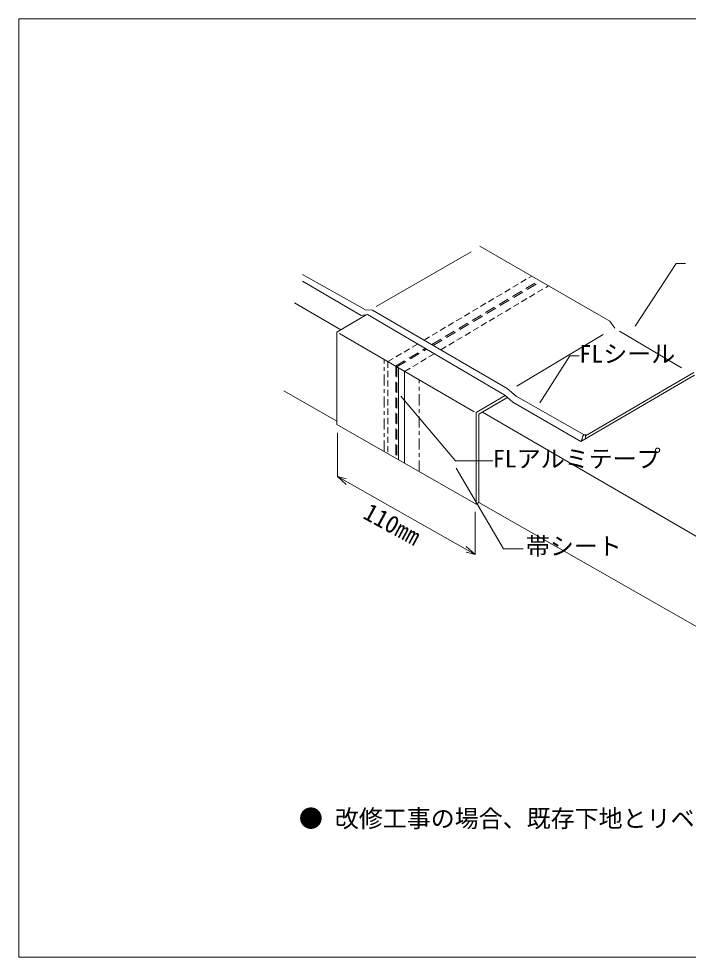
# Model space of a CAD drawing. Units: millimetres, scale not verified. Extents: x -1350 to 1350, y -943 to 920.
# Drawn here: x -1350 to -66, y -880 to 920 of the extents above; entities that cross this region are included whole.
import ezdxf
from ezdxf.enums import TextEntityAlignment as Align

# ---------------------------------------------------------------- set-up
doc = ezdxf.new("R2010")
doc.units = ezdxf.units.MM
doc.header["$LTSCALE"] = 10
for name, pattern in [('DASHED1', [1.8, 1.2, -0.6]), ('DASHED2', [3, 2, -1]), ('USER1', [4.23336, 2.11668, -0.70556, 0.70556, -0.70556])]:
    doc.linetypes.add(name, pattern=pattern)
for name, color, linetype, lineweight in [('0-0_寸法', 7, 'Continuous', 18), ('D-0', 7, 'Continuous', 18), ('E-0', 7, 'Continuous', 18), ('F-F', 7, 'Continuous', 9)]:
    doc.layers.add(name, color=color, linetype=linetype, lineweight=lineweight)
doc.styles.add('ＭＳ ゴシック', font='')
doc.styles.get('ＭＳ ゴシック').set_extended_font_data('MS Gothic')

# ---------------------------------------------------------------- blocks, each defined once
blk = doc.blocks.new('AIGNBL0102003A')
at = {"layer": '0-0_寸法'}
blk.add_lwpolyline([(2984.7, 794), (3023.9, 854.1), (3033, 854.1)], dxfattribs=at)
blk = doc.blocks.new('AIGNBL01020037')
at = {"layer": '0-0_寸法'}
blk.add_lwpolyline([(2893.3, 720.6), (2922, 765.6), (2931.1, 765.6)], dxfattribs=at)

msp = doc.modelspace()

# ---------------------------------------------------------------- linework, layer by layer
at = {"layer": 'D-0'}
for p, q in [((-664.87, 368.26), (-482.47, 472.66)), ((-805.67, 429.26), (-685.07, 361.66)), ((-805.67, 416.66), (-693.27, 350.86)), ((-821.37, 374.98), (-732.33, 323.27)), ((-683.82, 352.12), (-740.07, 318.66)), ((-734.87, 316.26), (-476.47, 166.26)), ((-395.07, 215.46), (-229.07, 314.66)), ((-197.67, 320.86), (-78.87, 250.26)), ((-622.07, 74.28), (-622.07, 251.06)), ((-610.27, 67.54), (-610.27, 243.46)), ((-55.07, 241.66), (-263.29, 120.15)), ((-841.86, 206.17), (-740.07, 148.02)), ((-467.47, 161.46), (-412.93, 193.52)), ((-414.27, 192.66), (-467.47, 161.46)), ((-396.27, 195.86), (-265.98, 121.69)), ((-460.66, 165.47), (24.53, -116.34)), ((-467.47, 161.46), (-467.47, -7.72)), ((-467.65, -7.62), (30.73, -292.34))]:
    msp.add_line(p, q, dxfattribs=at)
at = {"layer": 'D-0', "linetype": 'DASHED1', "lineweight": 9}
for p, q in [((-572.74, 303.68), (-366.23, 426.52)), ((-540.64, 285), (-334.02, 407.91)), ((-642.07, 262.43), (-585.33, 296.18)), ((-609.97, 243.76), (-553.37, 277.43)), ((-642.07, 262.43), (-642.07, 85.7)), ((-609.97, 243.76), (-609.97, 67.37))]:
    msp.add_line(p, q, dxfattribs=at)
at = {"layer": 'D-0', "linetype": 'DASHED2', "lineweight": 9}
for p, q in [((-557.91, 295.05), (-351.35, 417.92)), ((-555.47, 293.63), (-348.91, 416.51)), ((-627.22, 253.81), (-570.56, 287.52)), ((-624.79, 252.4), (-568.14, 286.1)), ((-627.07, 253.9), (-627.07, 77.14)), ((-624.97, 252.47), (-624.97, 75.93))]:
    msp.add_line(p, q, dxfattribs=at)
at = {"layer": 'D-0', "linetype": 'USER1'}
for p, q in [((-649.07, 89.7), (-649.07, 266.66)), ((-582.27, 51.54), (-582.27, 227.86))]:
    msp.add_line(p, q, dxfattribs=at)
at = {"layer": 'D-0', "lineweight": 9}
for p, q in [((-263.29, 120.15), (-263.29, 113.91)), ((-467.47, -7.51), (-473.07, -10.84))]:
    msp.add_line(p, q, dxfattribs=at)
at = {"layer": 'D-0'}
for points in [[(-465.47, 483.86), (-216.27, 339.86), (-206.87, 326.66)], [(-685.07, 361.66), (-671.67, 361.26), (-413.27, 210.86), (-396.27, 195.86)], [(-693.27, 350.86), (-681.27, 352.46), (-418.07, 198.06), (-402.67, 184.46)], [(-402.67, 184.46), (-271.79, 108.93), (-53.87, 236.66)], [(-417.27, 197.26), (-473.07, 165.12), (-473.07, -10.84)]]:
    msp.add_lwpolyline(points, dxfattribs=at)
at = {"layer": 'D-0', "lineweight": 9}
msp.add_lwpolyline([(-740.07, 318.66), (-740.07, 141.69), (-473.07, -10.84)], dxfattribs=at)
at = {"layer": 'D-0'}
for centre, radius, start, end in [((-281.7, 117.54), 12.63, 322.57332, 359.65451), ((-262.62, 116.03), 6.61, 130.96642, 167.4855), ((-263.95, 117.65), 4.52, 92.87669, 131.71763), ((-263.97, 119.39), 2.78, 36.81298, 94.14114)]:
    msp.add_arc(centre, radius, start, end, dxfattribs=at)
at = {"layer": 'E-0'}
for p, q in [((-512.67, 72.23), (-440.88, 72.23)), ((-511.12, 58.05), (-420.18, -96.63)), ((-420.18, -96.63), (-382.78, -96.63))]:
    msp.add_line(p, q, dxfattribs=at)
for points in [[(-738.82, 125.57), (-738.82, 42.17), (-475.02, -107.63), (-475.02, -25.63)], [(-721.82, 26.97), (-738.82, 42.17), (-721.82, 37.57)], [(-492.22, -92.43), (-475.02, -107.63), (-492.22, -103.03)]]:
    msp.add_lwpolyline(points, dxfattribs=at)
at = {"layer": 'F-F'}
for p, q in [((-1350, 920), (-1350, -880)), ((-512.67, 72.23), (-617.4, 195.87))]:
    msp.add_line(p, q, dxfattribs=at)
msp.add_lwpolyline([(-1350, 920), (1350, 920), (1350, -880), (-1350, -880)], dxfattribs=at)

# ---------------------------------------------------------------- block references
at = {"layer": 'E-0', "xscale": 2, "yscale": 2}
for name in ['AIGNBL0102003A', 'AIGNBL01020037']:
    msp.add_blockref(name, (-6137.19, -1257.73), dxfattribs=at)

# ---------------------------------------------------------------- texts
at = {"layer": 'E-0', "style": 'ＭＳ ゴシック'}
for s, p in [('FLシール', (-274.99, 250.47)), ('FLアルミテープ', (-440.88, 49.23)), ('帯シート', (-377.5, -118.45)), ('● 改修工事の場合、既存下地とリベットルーフとの間に絶縁シートが必要です。', (-812.8, -640.84))]:
    msp.add_text(s, height=33.72, dxfattribs=at).set_placement(p, align=Align.BOTTOM_LEFT)
msp.add_text('110㎜', height=33.72, rotation=331.44, dxfattribs=at).set_placement((-697.23, -45.72), align=Align.BOTTOM_LEFT)

doc.saveas('drawing.dxf')
